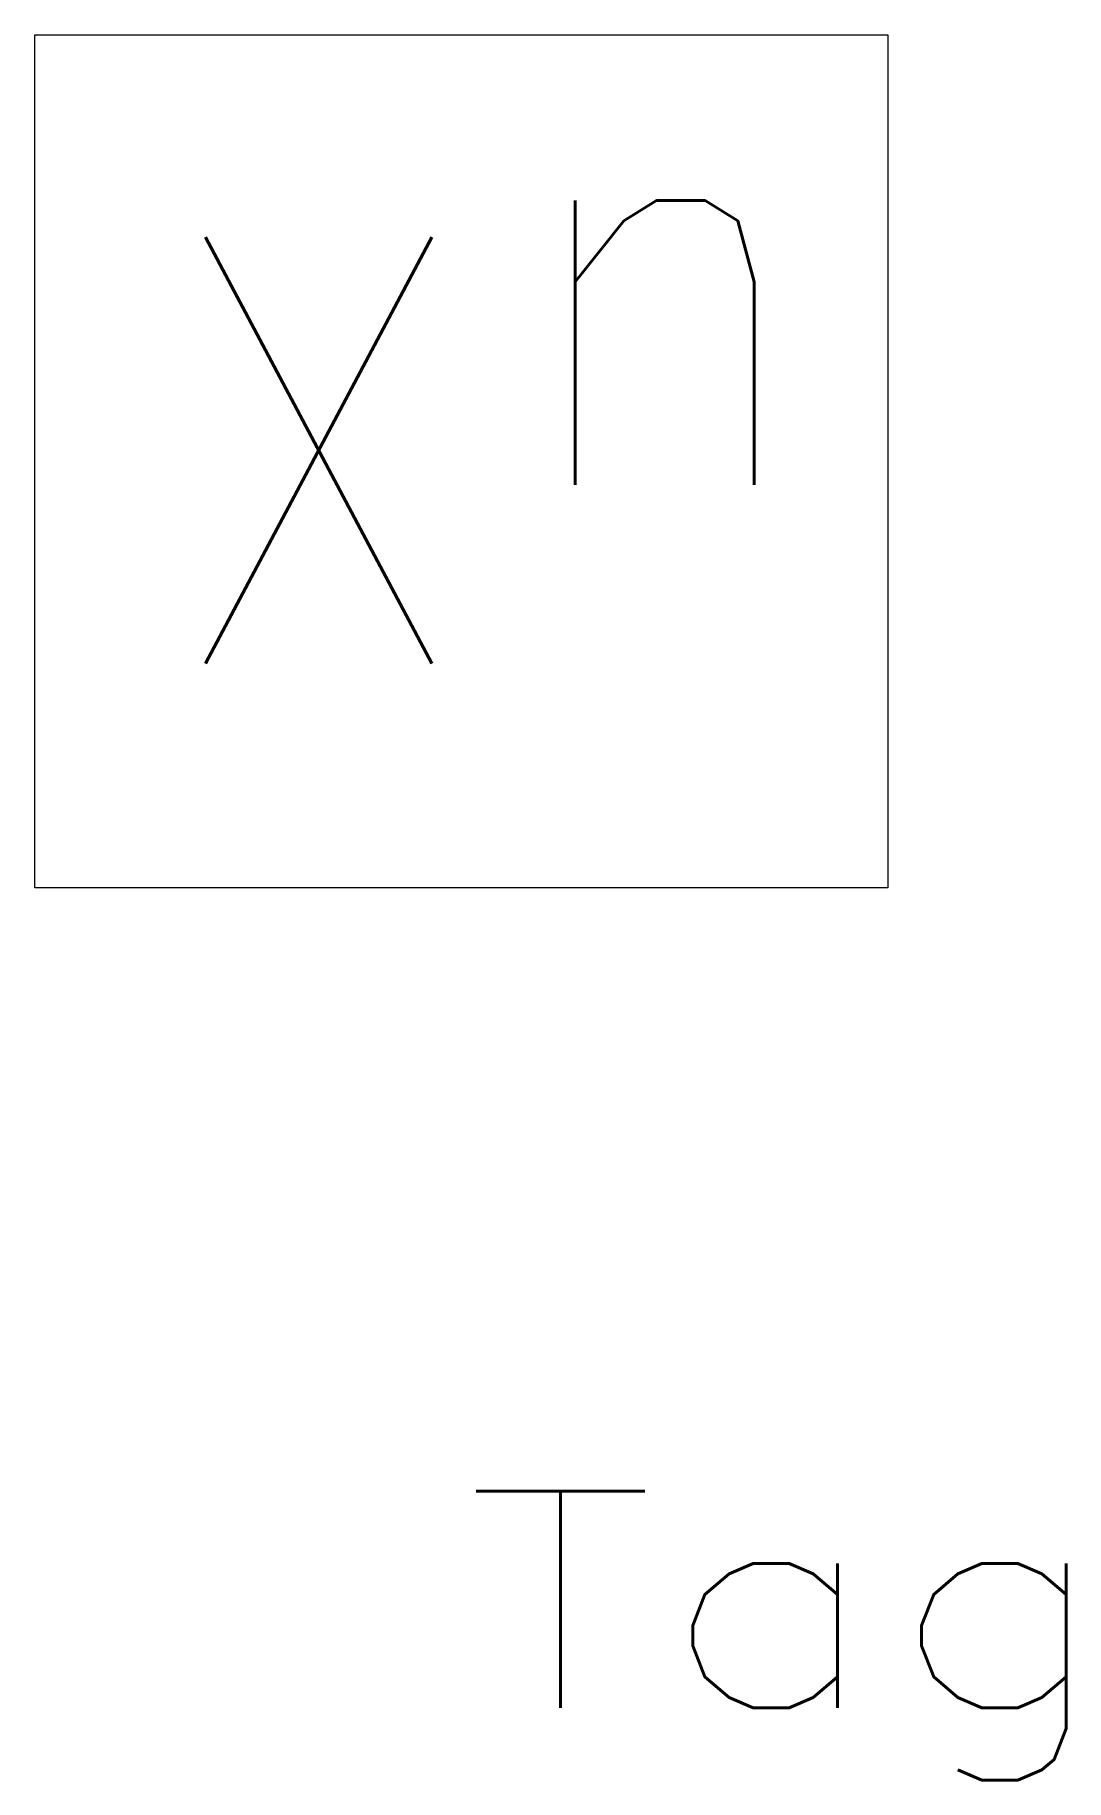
# Model space of a CAD drawing. Header units: inches. Extents: x -2.5 to 3.5, y -7.7 to 2.5.
import ezdxf
from ezdxf.enums import TextEntityAlignment as Align

# ---------------------------------------------------------------- set-up
doc = ezdxf.new("R2010")
doc.units = ezdxf.units.IN
doc.header["$MEASUREMENT"] = 0
doc.layers.get('0').update_dxf_attribs({"lineweight": 0})
doc.styles.add('ROMANS', font='ROMANS.SHX', dxfattribs={"width": 0.8})
doc.styles.add('STANDARD1', font='TXT.SHX')

msp = doc.modelspace()

# ---------------------------------------------------------------- linework, layer by layer
for p, q in [((-2.5, 2.5), (2.5, 2.5)), ((-2.5, -2.5), (-2.5, 2.5)), ((2.5, 2.5), (2.5, -2.5)), ((2.5, -2.5), (-2.5, -2.5))]:
    msp.add_line(p, q)

# ---------------------------------------------------------------- texts
at = {"linetype": 'Continuous', "style": 'ROMANS'}
for s, width, p, p2 in [('n', 0.801316, (0.285, -0.138), (2.097, -0.138)), ('X', 0.79625, (-1.785, -1.185), (0.111, -1.185))]:
    msp.add_text(s, height=2.5, dxfattribs=dict(at, width=width)).set_placement(p, p2, align=Align.FIT)
at = {"color": 7, "linetype": 'Continuous', "style": 'STANDARD1', "width": 1.166667}
msp.add_text('Tag', height=1.27, dxfattribs=at).set_placement((0.017, -7.307), (3.827, -7.307), align=Align.FIT)

doc.saveas('drawing.dxf')
